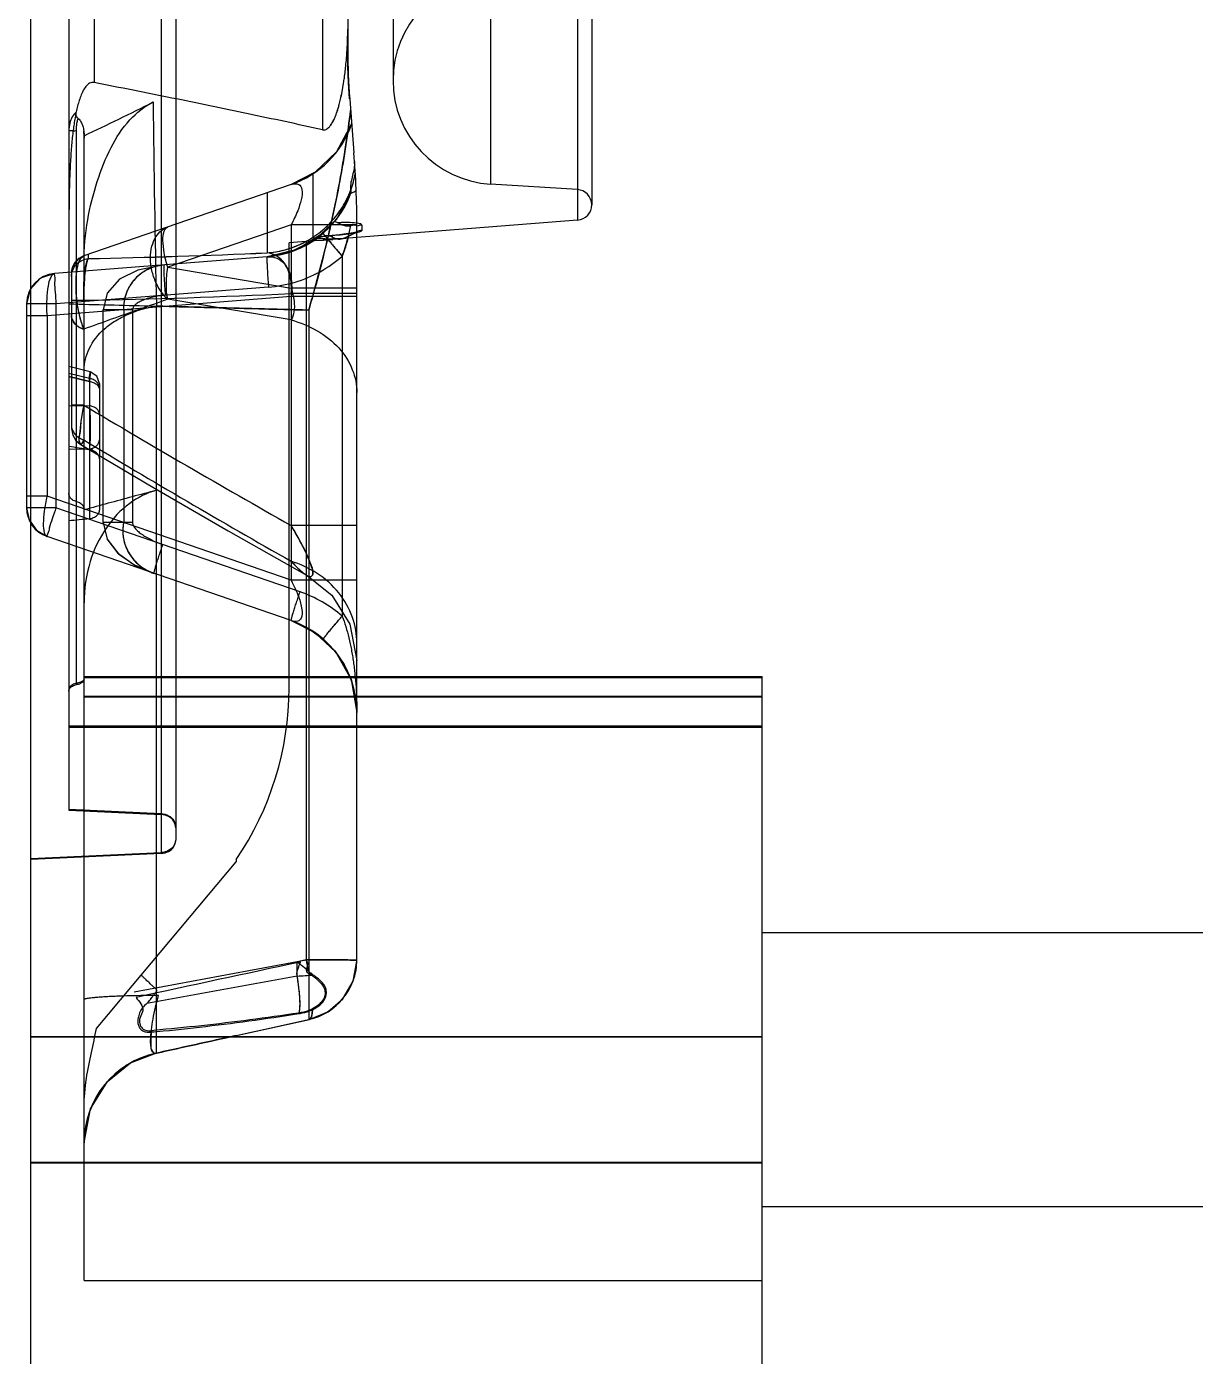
# Model space of a CAD drawing. Header units: millimetres. Extents: x 3054 to 4939, y -1170 to 130.
# Drawn here: x 4723.85 to 4762.26, y -296.26 to -252.55 of the extents above; entities that cross this region are included whole.
import ezdxf

# ---------------------------------------------------------------- set-up
doc = ezdxf.new("R2010")
doc.units = ezdxf.units.MM
doc.header["$LTSCALE"] = 16.335
doc.layers.get('0').update_dxf_attribs({"linetype": 'CONTINUOUS'})

msp = doc.modelspace()

# ---------------------------------------------------------------- linework, layer by layer
at = {"color": 6, "linetype": 'Continuous'}
for p, q in [((4723.981, -365.077), (4723.981, -45.077)), ((4725.236, -99.547), (4725.236, -278.306)), ((4726.066, -114.238), (4726.066, -254.39)), ((4734.401, -116.63), (4734.401, -253.414)), ((4741.957, -141.183), (4741.957, -258.911)), ((4742.421, -141.685), (4742.421, -258.408)), ((4739.093, -142.366), (4739.093, -257.727)), ((4735.889, -145.777), (4735.889, -254.317)), ((4733.571, -204.106), (4733.571, -255.94)), ((4728.274, -225.918), (4728.274, -279.725)), ((4728.748, -226.047), (4728.748, -279.284)), ((4734.408, -253.87), (4734.401, -253.333)), ((4734.465, -254.935), (4734.606, -256.694)), ((4725.486, -274.176), (4725.486, -255.98)), ((4725.736, -284.531), (4725.736, -256.209)), ((4733.265, -259.468), (4733.265, -257.384)), ((4732.543, -257.74), (4725.725, -260.088)), ((4741.949, -257.905), (4739.093, -257.727)), ((4731.752, -258.013), (4731.752, -259.986)), ((4734.495, -257.877), (4734.506, -258.026)), ((4732.543, -259.064), (4728.485, -260.461)), ((4741.957, -258.911), (4732.472, -259.657)), ((4732.543, -259.064), (4732.543, -261.148)), ((4734.701, -259.064), (4732.543, -259.064)), ((4734.701, -283.23), (4734.701, -258.939)), ((4734.864, -259.073), (4734.864, -259.249)), ((4733.315, -259.561), (4732.537, -259.953)), ((4733.265, -259.595), (4732.541, -259.95)), ((4733.04, -259.612), (4733.04, -283.222)), ((4733.893, -259.412), (4733.659, -259.431)), ((4733.894, -259.413), (4733.66, -259.432)), ((4725.873, -260.037), (4725.873, -260.177)), ((4732.472, -274.295), (4732.472, -259.657)), ((4731.752, -260.115), (4724.768, -260.665)), ((4728.325, -260.386), (4727.502, -260.55)), ((4728.485, -260.461), (4732.543, -261.147)), ((4734.219, -260.097), (4734.219, -271.926)), ((4724.768, -260.665), (4724.302, -260.823)), ((4725.32, -260.655), (4725.32, -265.76)), ((4731.796, -261.112), (4724.811, -261.662)), ((4734.701, -261.148), (4732.543, -261.148)), ((4732.543, -261.322), (4732.543, -270.749)), ((4734.701, -261.322), (4732.543, -261.322)), ((4723.846, -261.662), (4723.846, -268.365)), ((4724.811, -261.662), (4723.846, -261.662)), ((4732.543, -261.421), (4724.521, -262.053)), ((4724.811, -261.662), (4724.811, -268.365)), ((4725.725, -261.547), (4725.32, -261.547)), ((4728.112, -286.288), (4728.112, -261.736)), ((4732.543, -262.192), (4728.485, -261.513)), ((4734.701, -261.421), (4732.543, -261.421)), ((4724.521, -262.053), (4723.846, -262.053)), ((4724.521, -262.053), (4724.521, -267.986)), ((4726.363, -268.853), (4726.363, -261.855)), ((4727.328, -261.855), (4726.363, -261.855)), ((4727.037, -261.855), (4727.037, -268.853)), ((4727.328, -261.855), (4727.328, -268.853)), ((4733.117, -261.867), (4733.117, -285.184)), ((4725.941, -263.893), (4725.236, -263.72)), ((4725.91, -264.118), (4725.236, -263.953)), ((4726.157, -264.042), (4725.94, -263.897)), ((4725.236, -264.05), (4725.91, -264.214)), ((4725.91, -264.214), (4725.236, -264.05)), ((4725.91, -264.118), (4725.91, -268.718)), ((4726.241, -264.283), (4726.157, -264.042)), ((4726.241, -264.281), (4726.241, -268.44)), ((4725.91, -265.014), (4725.236, -265.024)), ((4725.725, -264.987), (4725.32, -264.987)), ((4725.91, -266.435), (4725.236, -266.446)), ((4724.521, -267.986), (4723.846, -267.986)), ((4732.543, -270.749), (4724.521, -267.986)), ((4724.811, -268.365), (4723.846, -268.365)), ((4732.834, -271.127), (4724.811, -268.365)), ((4724.169, -269.101), (4724.521, -269.31)), ((4727.328, -268.853), (4726.363, -268.853)), ((4734.701, -268.947), (4732.543, -268.947)), ((4732.543, -272.072), (4724.521, -269.31)), ((4734.701, -270.749), (4732.543, -270.749)), ((4733.063, -270.589), (4733.879, -271.24)), ((4725.736, -273.911), (4748.027, -273.911)), ((4725.736, -273.939), (4748.027, -273.939)), ((4748.027, -311.758), (4748.027, -273.911)), ((4748.027, -274.567), (4725.736, -274.567)), ((4748.027, -274.594), (4725.736, -274.594)), ((4748.027, -275.542), (4725.236, -275.542)), ((4725.236, -275.57), (4748.027, -275.57)), ((4728.274, -278.418), (4725.236, -278.278)), ((4725.236, -278.306), (4728.274, -278.447)), ((4723.981, -279.896), (4728.274, -279.697)), ((4728.274, -279.725), (4723.981, -279.924)), ((4727.325, -284.068), (4730.736, -280.003)), ((4730.736, -279.925), (4730.736, -280.003)), ((4792.876, -282.335), (4748.027, -282.335)), ((4733.04, -283.222), (4732.74, -283.288)), ((4732.74, -283.756), (4732.74, -283.288)), ((4732.74, -283.757), (4727.803, -284.657)), ((4728.133, -286.284), (4733.144, -285.18)), ((4723.981, -285.74), (4748.027, -285.74)), ((4748.027, -285.767), (4723.981, -285.767)), ((4727.738, -286.394), (4728.109, -286.29)), ((4725.736, -293.758), (4725.736, -289.227)), ((4748.027, -289.882), (4723.981, -289.882)), ((4748.027, -289.91), (4723.981, -289.91)), ((4792.876, -291.335), (4748.027, -291.335)), ((4725.736, -293.758), (4748.027, -293.758))]:
    msp.add_line(p, q, dxfattribs=at)
at = {"color": 7, "linetype": 'Continuous'}
for p, q in [((4727.381, -284.27), (4733.04, -283.222)), ((4726.144, -285.476), (4727.325, -284.068)), ((4725.736, -289.227), (4725.736, -284.531))]:
    msp.add_line(p, q, dxfattribs=at)
at = {"color": 6, "linetype": 'Continuous'}
for points in [[(4734.464, -254.924), (4734.429, -254.396), (4734.408, -253.868)], [(4734.53, -255.747), (4734.035, -256.669), (4733.335, -257.337), (4732.543, -257.74)], [(4734.506, -258.026), (4734.019, -258.9), (4733.336, -259.547), (4732.548, -259.949), (4731.752, -260.115)], [(4733.998, -258.926), (4733.805, -259.145), (4733.598, -259.342)], [(4733.598, -259.342), (4732.737, -259.876), (4731.752, -260.115)], [(4733.424, -259.483), (4732.633, -259.917), (4731.752, -260.115)], [(4733.265, -259.595), (4732.511, -259.962), (4731.752, -260.115)], [(4734.651, -259.324), (4734.685, -259.308), (4734.633, -259.321), (4734.515, -259.342), (4734.346, -259.366), (4734.135, -259.39), (4733.893, -259.412)], [(4734.698, -259.292), (4734.7, -259.289), (4734.701, -259.287), (4734.701, -259.285)], [(4725.725, -260.088), (4725.529, -260.2), (4725.378, -260.398), (4725.32, -260.655)], [(4724.302, -260.823), (4723.967, -261.185), (4723.846, -261.662)], [(4727.503, -260.55), (4726.9, -260.852), (4726.498, -261.313), (4726.363, -261.855)], [(4725.32, -265.76), (4725.362, -265.978), (4725.468, -266.152), (4725.612, -266.272)], [(4725.61, -266.277), (4727.991, -267.685), (4730.475, -269.123), (4733.063, -270.589)], [(4723.846, -268.365), (4723.93, -268.766), (4724.17, -269.101)], [(4726.363, -268.853), (4726.491, -269.392), (4726.867, -269.875), (4727.407, -270.248), (4728.023, -270.516)], [(4726.488, -269.385), (4726.836, -269.847), (4727.371, -270.227), (4728.011, -270.512)], [(4733.879, -271.24), (4734.471, -272.191), (4734.701, -273.382)], [(4732.543, -272.072), (4733.1, -272.326), (4733.598, -272.681)], [(4732.543, -272.072), (4733.319, -272.465), (4734.012, -273.114), (4734.51, -274.01), (4734.701, -275.098)], [(4733.598, -272.681), (4733.975, -273.067), (4734.285, -273.519)], [(4734.285, -273.519), (4734.512, -274.013), (4734.65, -274.526), (4734.701, -275.067)], [(4733.134, -285.182), (4733.742, -284.936), (4734.245, -284.501), (4734.577, -283.922), (4734.701, -283.27)], [(4725.736, -289.223), (4725.948, -288.115), (4726.501, -287.222), (4727.259, -286.612), (4728.094, -286.293)]]:
    msp.add_lwpolyline(points, dxfattribs=at)
for centre, radius, start, end in [((4739.306, -254.317), 3.417, 93.5697, 266.4303), ((4754.401, -253.34), 20, 180, 184.5739), ((4695.862, -192.213), 70.559, 295.04951, 297.1052), ((5354.1, -248.527), 626.127, 180.594708, 181.208811), ((4731.501, -254.715), 3.2, 289, 341.1698), ((4704.701, -259.086), 30, 0.0214, 4.5739), ((4731.501, -256.925), 3.2, 274.5, 339.8752), ((4799.452, -250.75), 65.347, 186.26162, 186.38253), ((4741.917, -258.408), 0.504, 274.5, 86.4303), ((4734.903, -259.577), 0.505, 94.4404, 113.5799), ((4731.502, -256.784), 3.212, 274.4683, 303.2959), ((4734.904, -259.752), 0.504, 94.473, 114.0081), ((4721.148, -24.638), 235.586, 271.14917, 272.57978), ((4721.167, -25.22), 235.004, 271.1474, 272.58156), ((4725.92, -260.655), 0.6, 109, 180), ((4724.846, -261.662), 1, 94.5, 180), ((4721.789, -38.456), 223.125, 271.01067, 272.76248), ((4721.818, -39.339), 222.242, 271.00719, 272.76596), ((4883.135, -1.773), 306.691, 239.1192, 240.59212), ((4881.121, -8.565), 300.813, 238.89647, 240.4014), ((4724.846, -268.365), 1, 180, 251), ((4731.462, -275.105), 4.208, 49.0765, 70.9794), ((4731.501, -275.098), 3.2, 0, 71), ((4722.472, -274.295), 10, 325.7307, 0), ((4714.651, -305.407), 28.574, 49.7402, 50.7224), ((4721.814, -285.681), 11.493, 10.4278, 12.3577), ((4732.701, -283.227), 2, 282.0065, 359.924), ((4725.188, -166.9), 117.1, 273.69802, 273.95734), ((4446.394, 1000.324), 1317.093, 282.350646, 282.467514)]:
    msp.add_arc(centre, radius, start, end, dxfattribs=at)
at = {"color": 7, "linetype": 'Continuous'}
for centre, radius, start, end in [((4727.608, -256.209), 1.873, 177.7338, 179.9915), ((5035.232, -1697.594), 1446.265, 102.068461, 102.287269), ((4728.734, -289.22), 2.998, 101.9301, 179.9805), ((4728.76, -289.243), 3.025, 102.379, 179.9263)]:
    msp.add_arc(centre, radius, start, end, dxfattribs=at)
at = {"color": 6, "linetype": 'Continuous'}
for centre, major_axis, start_param, end_param in [((4897.205, -224.981), (621.011, -84.858), -1.836833, -1.835703), ((4945.429, -174.537), (635.343, 86.817), -1.939192, -1.938061)]:
    msp.add_ellipse(centre, major_axis=major_axis, ratio=0.106258, start_param=start_param, end_param=end_param, dxfattribs=at)
for points, knots in [([(4733.571, -255.94), (4733.609, -255.949), (4733.701, -255.937), (4733.798, -255.85), (4733.878, -255.74), (4733.952, -255.604), (4734.024, -255.431), (4734.079, -255.261), (4734.126, -255.092), (4734.171, -254.912), (4734.22, -254.678), (4734.26, -254.446), (4734.293, -254.221), (4734.319, -254.015), (4734.345, -253.767), (4734.37, -253.474), (4734.392, -253.092), (4734.401, -252.806), (4734.401, -252.64)], [0, 0, 0, 0, 0.033143, 0.072388, 0.106254, 0.148147, 0.202407, 0.263909, 0.29949, 0.350369, 0.420238, 0.501178, 0.548482, 0.612128, 0.676863, 0.758382, 0.860203, 1, 1, 1, 1]), ([(4733.571, -255.94), (4733.609, -255.949), (4733.7, -255.937), (4733.797, -255.851), (4733.877, -255.743), (4733.951, -255.608), (4734.022, -255.436), (4734.078, -255.266), (4734.125, -255.097), (4734.17, -254.917), (4734.219, -254.682), (4734.259, -254.449), (4734.293, -254.222), (4734.319, -254.015), (4734.345, -253.768), (4734.37, -253.474), (4734.392, -253.106), (4734.399, -252.834), (4734.401, -252.683)], [0, 0, 0, 0, 0.033395, 0.07285, 0.106702, 0.148858, 0.203507, 0.265744, 0.301533, 0.353385, 0.423959, 0.506645, 0.555193, 0.619447, 0.685025, 0.767754, 0.870912, 1, 1, 1, 1]), ([(4734.46, -254.868), (4734.445, -254.69), (4734.423, -254.33), (4734.404, -253.787), (4734.397, -253.223), (4734.399, -252.839), (4734.402, -252.639)], [0, 0, 0, 0, 0.240472, 0.484299, 0.730598, 1, 1, 1, 1]), ([(4734.402, -252.639), (4734.398, -252.909), (4734.397, -253.422), (4734.414, -254.166), (4734.441, -254.638), (4734.46, -254.868)], [0, 0, 0, 0, 0.363825, 0.689517, 1, 1, 1, 1]), ([(4734.401, -253.414), (4734.401, -253.488), (4734.402, -253.635), (4734.406, -253.857), (4734.413, -254.067), (4734.421, -254.268), (4734.431, -254.455), (4734.442, -254.626), (4734.453, -254.781), (4734.46, -254.875), (4734.464, -254.924)], [0, 0, 0, 0, 0.146408, 0.292828, 0.441227, 0.562124, 0.691805, 0.81263, 0.903656, 1, 1, 1, 1]), ([(4726.066, -254.39), (4726.017, -254.38), (4725.905, -254.402), (4725.787, -254.52), (4725.694, -254.669), (4725.621, -254.839), (4725.559, -255.02), (4725.509, -255.209), (4725.466, -255.401), (4725.429, -255.6), (4725.397, -255.806), (4725.368, -256.025), (4725.342, -256.258), (4725.319, -256.508), (4725.299, -256.779), (4725.281, -257.073), (4725.266, -257.392), (4725.254, -257.739), (4725.246, -258.115), (4725.24, -258.523), (4725.236, -258.966), (4725.236, -259.273), (4725.236, -259.434)], [0, 0, 0, 0, 0.028353, 0.058996, 0.091924, 0.127084, 0.16353, 0.200345, 0.237315, 0.275105, 0.314355, 0.355688, 0.399695, 0.446939, 0.497959, 0.553266, 0.613334, 0.678607, 0.749491, 0.82633, 0.909208, 1, 1, 1, 1]), ([(4733.571, -255.94), (4732.756, -255.76), (4731.107, -255.408), (4728.606, -254.889), (4726.918, -254.556), (4726.066, -254.389)], [0, 0, 0, 0, 0.326705, 0.660049, 1, 1, 1, 1]), ([(4725.736, -260.306), (4725.736, -259.837), (4725.812, -258.932), (4726.134, -257.662), (4726.571, -256.54), (4727.168, -255.609), (4727.721, -255.171), (4728.011, -255.022)], [0, 0, 0, 0, 0.23513, 0.452268, 0.65482, 0.836994, 1, 1, 1, 1]), ([(4725.476, -255.36), (4725.424, -255.403), (4725.332, -255.518), (4725.253, -255.734), (4725.236, -255.895), (4725.236, -255.979)], [0, 0, 0, 0, 0.295831, 0.62899, 1, 1, 1, 1]), ([(4725.544, -255.572), (4725.524, -255.555), (4725.49, -255.514), (4725.467, -255.438), (4725.47, -255.386), (4725.476, -255.36)], [0, 0, 0, 0, 0.334073, 0.663173, 1, 1, 1, 1]), ([(4725.486, -255.98), (4725.485, -255.927), (4725.489, -255.83), (4725.502, -255.691), (4725.528, -255.609), (4725.544, -255.571)], [0, 0, 0, 0, 0.381049, 0.704467, 1, 1, 1, 1]), ([(4725.544, -255.571), (4725.58, -255.602), (4725.641, -255.682), (4725.697, -255.82), (4725.718, -255.92), (4725.725, -255.97)], [0, 0, 0, 0, 0.320329, 0.655081, 1, 1, 1, 1]), ([(4733.117, -261.867), (4733.183, -261.644), (4733.372, -260.979), (4733.635, -259.977), (4733.911, -258.791), (4734.142, -257.649), (4734.343, -256.463), (4734.449, -255.682), (4734.494, -255.302)], [0, 0, 0, 0, 0.103955, 0.308681, 0.462886, 0.647707, 0.829252, 1, 1, 1, 1]), ([(4734.494, -255.302), (4734.45, -255.678), (4734.344, -256.453), (4734.145, -257.634), (4733.915, -258.774), (4733.639, -259.96), (4733.376, -260.968), (4733.185, -261.638), (4733.117, -261.867)], [0, 0, 0, 0, 0.169017, 0.349348, 0.534949, 0.688405, 0.893632, 1, 1, 1, 1]), ([(4725.486, -255.98), (4725.441, -255.98), (4725.36, -255.988), (4725.299, -255.966), (4725.236, -255.989), (4725.236, -255.979)], [0, 0, 0, 0, 0.531387, 0.87933, 1, 1, 1, 1]), ([(4734.627, -256.982), (4734.629, -257.059), (4734.615, -257.215), (4734.561, -257.44), (4734.504, -257.657), (4734.487, -257.806), (4734.495, -257.877)], [0, 0, 0, 0, 0.255417, 0.512693, 0.764428, 1, 1, 1, 1]), ([(4731.752, -259.986), (4731.937, -259.971), (4732.317, -259.908), (4732.871, -259.71), (4733.399, -259.4), (4733.865, -258.988), (4734.242, -258.494), (4734.511, -257.947), (4734.618, -257.561), (4734.652, -257.369)], [0, 0, 0, 0, 0.132707, 0.273247, 0.418922, 0.567223, 0.715372, 0.860627, 1, 1, 1, 1]), ([(4732.543, -257.74), (4732.621, -257.714), (4732.802, -257.68), (4732.936, -257.951), (4732.873, -258.256), (4732.751, -258.645), (4732.621, -258.914), (4732.543, -259.064)], [0, 0, 0, 0, 0.14723, 0.26596, 0.467467, 0.696275, 1, 1, 1, 1]), ([(4734.506, -258.026), (4734.502, -258.037), (4734.571, -257.992), (4734.607, -257.985), (4734.659, -257.947), (4734.679, -257.928)], [0, 0, 0, 0, 0.174689, 0.590053, 1, 1, 1, 1]), ([(4728.485, -261.513), (4728.321, -261.358), (4728.11, -261.048), (4727.953, -260.57), (4727.9, -260.165), (4727.947, -259.783), (4728.071, -259.467), (4728.259, -259.247), (4728.412, -259.163), (4728.485, -259.137)], [0, 0, 0, 0, 0.246853, 0.39668, 0.548642, 0.689945, 0.813185, 0.914529, 1, 1, 1, 1]), ([(4728.485, -260.461), (4728.437, -260.305), (4728.362, -260.012), (4728.321, -259.61), (4728.333, -259.314), (4728.429, -259.157), (4728.485, -259.137)], [0, 0, 0, 0, 0.353865, 0.654188, 0.869672, 1, 1, 1, 1]), ([(4734.08, -258.995), (4734.06, -258.991), (4734.03, -258.981), (4733.987, -258.959), (4733.992, -258.934), (4733.997, -258.927)], [0, 0, 0, 0, 0.498053, 0.793344, 1, 1, 1, 1]), ([(4734.864, -259.073), (4734.857, -259.036), (4734.687, -259.008), (4734.456, -258.985), (4734.215, -258.99), (4734.08, -258.995)], [0, 0, 0, 0, 0.142059, 0.491357, 1, 1, 1, 1]), ([(4734.08, -258.996), (4734.119, -259.005), (4734.196, -259.055), (4734.334, -259.113), (4734.445, -259.101), (4734.501, -259.091)], [0, 0, 0, 0, 0.272108, 0.61344, 1, 1, 1, 1]), ([(4734.219, -260.098), (4734.248, -260.021), (4734.364, -259.692), (4734.448, -259.353), (4734.501, -259.092)], [0, 0, 0, 0, 0.235727, 1, 1, 1, 1]), ([(4734.701, -259.106), (4734.701, -259.096), (4734.661, -259.078), (4734.598, -259.08), (4734.536, -259.085), (4734.501, -259.091)], [0, 0, 0, 0, 0.144833, 0.478059, 1, 1, 1, 1]), ([(4734.341, -259.51), (4734.225, -259.519), (4733.998, -259.527), (4733.654, -259.536), (4733.461, -259.51), (4733.265, -259.508), (4733.265, -259.468)], [0, 0, 0, 0, 0.320261, 0.643504, 0.891617, 1, 1, 1, 1]), ([(4733.315, -259.561), (4733.296, -259.574), (4733.501, -259.569), (4733.599, -259.566), (4733.812, -259.552), (4733.913, -259.544)], [0, 0, 0, 0, 0.115052, 0.49183, 1, 1, 1, 1]), ([(4733.424, -259.483), (4733.435, -259.475), (4733.476, -259.467), (4733.549, -259.449), (4733.613, -259.439), (4733.649, -259.433)], [0, 0, 0, 0, 0.173256, 0.518074, 1, 1, 1, 1]), ([(4733.598, -259.342), (4733.597, -259.343), (4733.602, -259.351), (4733.607, -259.361), (4733.622, -259.381), (4733.64, -259.406), (4733.665, -259.438), (4733.709, -259.493), (4733.777, -259.577), (4733.874, -259.693), (4733.984, -259.824), (4734.1, -259.96), (4734.179, -260.052), (4734.219, -260.097)], [0, 0, 0, 0, 0.005288, 0.019543, 0.042907, 0.075285, 0.116553, 0.166579, 0.292365, 0.449705, 0.628238, 0.815743, 1, 1, 1, 1]), ([(4733.89, -259.468), (4733.866, -259.457), (4733.816, -259.438), (4733.738, -259.425), (4733.686, -259.428), (4733.66, -259.432)], [0, 0, 0, 0, 0.337846, 0.666042, 1, 1, 1, 1]), ([(4733.66, -259.431), (4733.737, -259.53), (4733.923, -259.752), (4734.111, -259.973), (4734.219, -260.097)], [0, 0, 0, 0, 0.430616, 1, 1, 1, 1]), ([(4733.894, -259.413), (4733.893, -259.41), (4733.888, -259.43), (4733.89, -259.442), (4733.889, -259.459), (4733.89, -259.468)], [0, 0, 0, 0, 0.188855, 0.525845, 1, 1, 1, 1]), ([(4734.424, -259.434), (4734.364, -259.467), (4734.252, -259.538), (4734.048, -259.561), (4733.942, -259.493), (4733.89, -259.468)], [0, 0, 0, 0, 0.357573, 0.696385, 1, 1, 1, 1]), ([(4733.894, -259.413), (4734.011, -259.404), (4734.233, -259.382), (4734.553, -259.345), (4734.722, -259.305), (4734.866, -259.277), (4734.864, -259.249)], [0, 0, 0, 0, 0.355532, 0.690373, 0.916486, 1, 1, 1, 1]), ([(4734.424, -259.434), (4734.409, -259.493), (4734.351, -259.717), (4734.28, -259.938), (4734.219, -260.097)], [0, 0, 0, 0, 0.260999, 1, 1, 1, 1]), ([(4734.219, -260.097), (4734.237, -260.051), (4734.308, -259.856), (4734.366, -259.657), (4734.406, -259.505)], [0, 0, 0, 0, 0.239483, 1, 1, 1, 1]), ([(4734.424, -259.434), (4734.468, -259.411), (4734.546, -259.374), (4734.637, -259.33), (4734.688, -259.306), (4734.698, -259.292)], [0, 0, 0, 0, 0.484098, 0.825865, 1, 1, 1, 1]), ([(4732.543, -261.322), (4732.556, -261.19), (4732.553, -260.93), (4732.467, -260.567), (4732.296, -260.268), (4732.052, -260.06), (4731.853, -259.996), (4731.752, -259.986)], [0, 0, 0, 0, 0.231611, 0.451189, 0.646324, 0.823098, 1, 1, 1, 1]), ([(4732.543, -261.322), (4732.554, -261.189), (4732.55, -260.929), (4732.47, -260.559), (4732.29, -260.261), (4732.045, -260.056), (4731.849, -259.996), (4731.752, -259.986)], [0, 0, 0, 0, 0.23251, 0.453024, 0.652884, 0.830495, 1, 1, 1, 1]), ([(4725.32, -260.766), (4725.32, -260.622), (4725.412, -260.392), (4725.656, -260.224), (4725.802, -260.183), (4725.873, -260.177)], [0, 0, 0, 0, 0.493243, 0.753118, 1, 1, 1, 1]), ([(4725.725, -262.493), (4725.679, -262.36), (4725.582, -262.06), (4725.496, -261.579), (4725.462, -261.078), (4725.481, -260.623), (4725.548, -260.291), (4725.661, -260.11), (4725.725, -260.088)], [0, 0, 0, 0, 0.169306, 0.37761, 0.584935, 0.77232, 0.91871, 1, 1, 1, 1]), ([(4725.725, -262.493), (4725.669, -262.354), (4725.592, -262.092), (4725.513, -261.667), (4725.47, -261.242), (4725.468, -260.814), (4725.51, -260.476), (4725.577, -260.233), (4725.664, -260.109), (4725.725, -260.088)], [0, 0, 0, 0, 0.179975, 0.325499, 0.518551, 0.691616, 0.839175, 0.922795, 1, 1, 1, 1]), ([(4725.725, -261.547), (4725.721, -261.39), (4725.724, -261.103), (4725.743, -260.706), (4725.791, -260.406), (4725.835, -260.231), (4725.873, -260.177)], [0, 0, 0, 0, 0.338175, 0.621716, 0.857142, 1, 1, 1, 1]), ([(4725.873, -260.177), (4725.859, -260.197), (4725.836, -260.254), (4725.809, -260.357), (4725.784, -260.494), (4725.754, -260.732), (4725.729, -261.086), (4725.724, -261.385), (4725.725, -261.547)], [0, 0, 0, 0, 0.052687, 0.130285, 0.231197, 0.353129, 0.649919, 1, 1, 1, 1]), ([(4728.371, -260.381), (4728.197, -260.395), (4727.841, -260.488), (4727.38, -260.817), (4727.086, -261.303), (4727.027, -261.679), (4727.037, -261.855)], [0, 0, 0, 0, 0.240518, 0.493387, 0.758396, 1, 1, 1, 1]), ([(4728.371, -260.381), (4728.279, -260.388), (4728.095, -260.421), (4727.834, -260.52), (4727.636, -260.641), (4727.493, -260.758), (4727.396, -260.855), (4727.309, -260.961), (4727.232, -261.075), (4727.168, -261.195), (4727.115, -261.321), (4727.075, -261.451), (4727.052, -261.565), (4727.041, -261.662), (4727.035, -261.752), (4727.035, -261.816), (4727.037, -261.855)], [0, 0, 0, 0, 0.126797, 0.253206, 0.379083, 0.441846, 0.504468, 0.566948, 0.629246, 0.691367, 0.753324, 0.815137, 0.876829, 0.91219, 0.947527, 1, 1, 1, 1]), ([(4728.415, -261.378), (4728.413, -261.348), (4728.408, -261.288), (4728.401, -261.196), (4728.395, -261.104), (4728.389, -261.012), (4728.383, -260.922), (4728.378, -260.835), (4728.373, -260.752), (4728.37, -260.676), (4728.367, -260.608), (4728.365, -260.547), (4728.364, -260.496), (4728.364, -260.46), (4728.364, -260.436), (4728.365, -260.414), (4728.367, -260.4), (4728.368, -260.381), (4728.371, -260.381)], [0, 0, 0, 0, 0.089833, 0.18189, 0.275005, 0.367835, 0.458907, 0.546679, 0.629617, 0.706277, 0.775385, 0.835911, 0.887113, 0.928575, 0.945611, 0.960204, 0.989694, 1, 1, 1, 1]), ([(4728.485, -261.513), (4728.449, -261.358), (4728.428, -261.003), (4728.456, -260.652), (4728.485, -260.461)], [0, 0, 0, 0, 0.450545, 1, 1, 1, 1]), ([(4731.752, -260.115), (4731.75, -260.115), (4731.749, -260.124), (4731.747, -260.137), (4731.746, -260.161), (4731.745, -260.193), (4731.745, -260.235), (4731.747, -260.307), (4731.751, -260.419), (4731.759, -260.572), (4731.769, -260.746), (4731.782, -260.928), (4731.791, -261.051), (4731.796, -261.112)], [0, 0, 0, 0, 0.005679, 0.020149, 0.043707, 0.07628, 0.117745, 0.16797, 0.294135, 0.451755, 0.630256, 0.817164, 1, 1, 1, 1]), ([(4731.752, -260.115), (4731.859, -260.107), (4732.072, -260.135), (4732.336, -260.333), (4732.51, -260.638), (4732.57, -261.018), (4732.563, -261.286), (4732.543, -261.421)], [0, 0, 0, 0, 0.182636, 0.350367, 0.545245, 0.766724, 1, 1, 1, 1]), ([(4731.796, -261.112), (4732.091, -261.088), (4732.679, -260.979), (4733.505, -260.634), (4733.994, -260.291), (4734.219, -260.097)], [0, 0, 0, 0, 0.333365, 0.666702, 1, 1, 1, 1]), ([(4724.521, -262.053), (4724.511, -261.873), (4724.506, -261.547), (4724.55, -261.111), (4724.609, -260.828), (4724.714, -260.669), (4724.768, -260.665)], [0, 0, 0, 0, 0.371732, 0.675196, 0.888223, 1, 1, 1, 1]), ([(4724.768, -260.665), (4724.742, -260.667), (4724.785, -260.819), (4724.753, -260.976), (4724.79, -261.307), (4724.801, -261.535), (4724.811, -261.662)], [0, 0, 0, 0, 0.0771, 0.293723, 0.617705, 1, 1, 1, 1]), ([(4732.543, -261.148), (4732.587, -261.284), (4732.647, -261.542), (4732.654, -261.901), (4732.592, -262.111), (4732.543, -262.192)], [0, 0, 0, 0, 0.403328, 0.736469, 1, 1, 1, 1]), ([(4725.236, -261.661), (4726.116, -261.684), (4727.872, -261.729), (4730.499, -261.798), (4732.246, -261.844), (4733.117, -261.867)], [0, 0, 0, 0, 0.335098, 0.668434, 1, 1, 1, 1]), ([(4728.485, -261.513), (4728.174, -261.623), (4727.556, -261.842), (4726.636, -262.169), (4726.027, -262.386), (4725.725, -262.493)], [0, 0, 0, 0, 0.33835, 0.671706, 1, 1, 1, 1]), ([(4725.736, -263.833), (4725.736, -263.594), (4725.873, -263.079), (4726.294, -262.544), (4726.77, -262.202), (4727.332, -261.917), (4727.797, -261.784), (4728.112, -261.736)], [0, 0, 0, 0, 0.209709, 0.449531, 0.58196, 0.720591, 1, 1, 1, 1]), ([(4728.415, -261.378), (4728.344, -261.384), (4728.203, -261.4), (4728.001, -261.437), (4727.842, -261.48), (4727.725, -261.519), (4727.646, -261.551), (4727.575, -261.585), (4727.512, -261.62), (4727.457, -261.657), (4727.411, -261.695), (4727.375, -261.734), (4727.341, -261.785), (4727.328, -261.828), (4727.328, -261.855)], [0, 0, 0, 0, 0.171871, 0.338006, 0.493535, 0.565869, 0.633837, 0.697001, 0.755069, 0.807832, 0.855262, 0.897535, 0.935151, 1, 1, 1, 1]), ([(4733.117, -261.867), (4732.563, -261.852), (4731.452, -261.823), (4729.784, -261.779), (4728.67, -261.75), (4728.112, -261.736)], [0, 0, 0, 0, 0.332196, 0.66553, 1, 1, 1, 1]), ([(4725.725, -262.493), (4725.669, -262.477), (4725.561, -262.432), (4725.427, -262.324), (4725.34, -262.184), (4725.32, -262.079), (4725.32, -262.03)], [0, 0, 0, 0, 0.263289, 0.52708, 0.77478, 1, 1, 1, 1]), ([(4725.32, -262.03), (4725.32, -262.079), (4725.34, -262.183), (4725.427, -262.323), (4725.561, -262.432), (4725.669, -262.477), (4725.725, -262.493)], [0, 0, 0, 0, 0.225268, 0.472368, 0.735508, 1, 1, 1, 1]), ([(4732.543, -262.192), (4732.841, -262.273), (4733.41, -262.511), (4734.13, -263.06), (4734.587, -263.784), (4734.701, -264.322), (4734.701, -264.578)], [0, 0, 0, 0, 0.269069, 0.532523, 0.776765, 1, 1, 1, 1]), ([(4725.91, -264.214), (4725.917, -264.14), (4725.921, -264.084), (4725.948, -263.857), (4725.92, -264.002), (4725.917, -264.058), (4725.91, -264.118)], [0, 0, 0, 0, 0.408125, 0.587422, 0.666635, 1, 1, 1, 1]), ([(4725.91, -264.118), (4725.917, -264.059), (4725.92, -264.004), (4725.948, -263.856), (4725.922, -264.082), (4725.917, -264.139), (4725.91, -264.214)], [0, 0, 0, 0, 0.327181, 0.412829, 0.585754, 1, 1, 1, 1]), ([(4726.241, -264.42), (4726.241, -264.347), (4726.178, -264.229), (4726.039, -264.148), (4725.954, -264.124), (4725.91, -264.118)], [0, 0, 0, 0, 0.454408, 0.725036, 1, 1, 1, 1]), ([(4725.91, -264.214), (4725.953, -264.219), (4726.037, -264.24), (4726.172, -264.307), (4726.241, -264.412), (4726.241, -264.477)], [0, 0, 0, 0, 0.289407, 0.566878, 1, 1, 1, 1]), ([(4725.725, -264.987), (4725.689, -265.168), (4725.617, -265.498), (4725.617, -265.903), (4725.526, -266.172), (4725.672, -266.312), (4725.703, -266.181), (4725.725, -266.132)], [0, 0, 0, 0, 0.374582, 0.674739, 0.84551, 0.891467, 1, 1, 1, 1]), ([(4725.725, -264.987), (4725.692, -265.165), (4725.621, -265.481), (4725.606, -265.9), (4725.541, -266.138), (4725.65, -266.338), (4725.703, -266.185), (4725.725, -266.132)], [0, 0, 0, 0, 0.365876, 0.654225, 0.827993, 0.883852, 1, 1, 1, 1]), ([(4725.91, -265.014), (4725.921, -265.126), (4725.934, -265.371), (4725.94, -265.744), (4725.934, -266.106), (4725.921, -266.335), (4725.91, -266.435)], [0, 0, 0, 0, 0.23782, 0.517187, 0.787023, 1, 1, 1, 1]), ([(4726.241, -265.281), (4726.241, -265.215), (4726.173, -265.108), (4726.037, -265.04), (4725.953, -265.019), (4725.91, -265.014)], [0, 0, 0, 0, 0.435039, 0.711881, 1, 1, 1, 1]), ([(4725.32, -265.641), (4725.32, -265.694), (4725.34, -265.803), (4725.426, -265.951), (4725.56, -266.066), (4725.669, -266.115), (4725.725, -266.132)], [0, 0, 0, 0, 0.230916, 0.480392, 0.741265, 1, 1, 1, 1]), ([(4725.91, -266.435), (4725.954, -266.429), (4726.039, -266.405), (4726.178, -266.323), (4726.241, -266.206), (4726.241, -266.133)], [0, 0, 0, 0, 0.274964, 0.545592, 1, 1, 1, 1]), ([(4726.241, -266.755), (4726.241, -266.708), (4726.206, -266.605), (4726.08, -266.497), (4725.969, -266.459), (4725.91, -266.449)], [0, 0, 0, 0, 0.294387, 0.627943, 1, 1, 1, 1]), ([(4725.486, -268.159), (4725.438, -268.15), (4725.349, -268.118), (4725.254, -268.014), (4725.236, -267.925), (4725.236, -267.882)], [0, 0, 0, 0, 0.356914, 0.67735, 1, 1, 1, 1]), ([(4728.112, -267.789), (4727.797, -267.875), (4727.159, -268.198), (4726.395, -269.025), (4725.856, -270.159), (4725.736, -271.034), (4725.736, -271.49)], [0, 0, 0, 0, 0.208477, 0.44519, 0.708031, 1, 1, 1, 1]), ([(4728.112, -267.789), (4727.848, -267.861), (4727.32, -268.004), (4726.528, -268.218), (4726, -268.36), (4725.736, -268.432)], [0, 0, 0, 0, 0.333399, 0.666732, 1, 1, 1, 1]), ([(4724.521, -269.31), (4724.473, -269.294), (4724.41, -269.129), (4724.401, -268.854), (4724.432, -268.445), (4724.487, -268.147), (4724.521, -267.986)], [0, 0, 0, 0, 0.110221, 0.327314, 0.638663, 1, 1, 1, 1]), ([(4725.486, -268.159), (4725.532, -268.167), (4725.62, -268.199), (4725.716, -268.3), (4725.736, -268.388), (4725.736, -268.432)], [0, 0, 0, 0, 0.353542, 0.67517, 1, 1, 1, 1]), ([(4724.811, -268.365), (4724.77, -268.484), (4724.703, -268.7), (4724.584, -269.009), (4724.576, -269.167), (4724.497, -269.302), (4724.521, -269.31)], [0, 0, 0, 0, 0.382915, 0.706925, 0.923232, 1, 1, 1, 1]), ([(4725.91, -268.718), (4725.969, -268.712), (4726.078, -268.684), (4726.206, -268.585), (4726.241, -268.486), (4726.241, -268.44)], [0, 0, 0, 0, 0.376592, 0.70707, 1, 1, 1, 1]), ([(4727.037, -268.853), (4727.002, -269.021), (4726.997, -269.386), (4727.194, -269.893), (4727.558, -270.294), (4727.871, -270.464), (4728.035, -270.52)], [0, 0, 0, 0, 0.244621, 0.504127, 0.754402, 1, 1, 1, 1]), ([(4727.037, -268.853), (4727.028, -268.895), (4727.015, -268.98), (4727.006, -269.108), (4727.01, -269.238), (4727.032, -269.41), (4727.089, -269.623), (4727.204, -269.862), (4727.363, -270.078), (4727.623, -270.327), (4727.864, -270.462), (4728.035, -270.52)], [0, 0, 0, 0, 0.060669, 0.121515, 0.182589, 0.243929, 0.367394, 0.492167, 0.618109, 0.745093, 1, 1, 1, 1]), ([(4727.328, -268.853), (4727.328, -268.866), (4727.332, -268.895), (4727.346, -268.937), (4727.37, -268.982), (4727.416, -269.047), (4727.496, -269.13), (4727.618, -269.228), (4727.768, -269.324), (4728.001, -269.45), (4728.192, -269.529), (4728.325, -269.575)], [0, 0, 0, 0, 0.031447, 0.0664, 0.105717, 0.149874, 0.253262, 0.376115, 0.516173, 0.669746, 1, 1, 1, 1]), ([(4732.543, -270.124), (4732.628, -270.214), (4732.774, -270.372), (4732.976, -270.527), (4733.136, -270.661), (4733.299, -270.561), (4733.22, -270.334), (4733.141, -270.072), (4732.979, -269.732), (4732.779, -269.352), (4732.628, -269.087), (4732.543, -268.946)], [0, 0, 0, 0, 0.137336, 0.232598, 0.298526, 0.336741, 0.407903, 0.520399, 0.662095, 0.816724, 1, 1, 1, 1]), ([(4732.543, -270.124), (4732.637, -270.226), (4732.8, -270.391), (4732.994, -270.551), (4733.208, -270.68), (4733.293, -270.426), (4733.161, -270.175), (4733.022, -269.8), (4732.797, -269.386), (4732.632, -269.096), (4732.543, -268.947)], [0, 0, 0, 0, 0.154566, 0.24592, 0.310655, 0.363709, 0.475623, 0.628755, 0.806265, 1, 1, 1, 1]), ([(4728.035, -270.52), (4728.033, -270.52), (4728.033, -270.512), (4728.034, -270.5), (4728.039, -270.478), (4728.045, -270.455), (4728.051, -270.431), (4728.059, -270.402), (4728.071, -270.359), (4728.088, -270.302), (4728.107, -270.237), (4728.13, -270.165), (4728.154, -270.087), (4728.181, -270.005), (4728.209, -269.92), (4728.238, -269.833), (4728.267, -269.746), (4728.296, -269.66), (4728.316, -269.603), (4728.325, -269.575)], [0, 0, 0, 0, 0.005002, 0.017941, 0.039924, 0.071467, 0.090939, 0.112863, 0.163971, 0.224378, 0.293354, 0.369882, 0.452706, 0.540401, 0.631452, 0.72433, 0.817577, 0.909855, 1, 1, 1, 1]), ([(4734.701, -272.815), (4734.701, -272.529), (4734.598, -271.929), (4734.139, -271.119), (4733.425, -270.484), (4732.842, -270.216), (4732.543, -270.124)], [0, 0, 0, 0, 0.233726, 0.484718, 0.744824, 1, 1, 1, 1]), ([(4732.543, -270.749), (4732.635, -270.927), (4732.783, -271.239), (4732.897, -271.651), (4732.923, -271.961), (4732.746, -272.13), (4732.61, -272.096), (4732.543, -272.072)], [0, 0, 0, 0, 0.359391, 0.610468, 0.780021, 0.872491, 1, 1, 1, 1]), ([(4732.543, -272.072), (4732.541, -272.072), (4732.542, -272.063), (4732.543, -272.051), (4732.549, -272.027), (4732.556, -271.996), (4732.567, -271.956), (4732.586, -271.887), (4732.618, -271.782), (4732.664, -271.636), (4732.717, -271.472), (4732.775, -271.3), (4732.814, -271.184), (4732.834, -271.127)], [0, 0, 0, 0, 0.005589, 0.019995, 0.043484, 0.075981, 0.117365, 0.167503, 0.293492, 0.450969, 0.629455, 0.816587, 1, 1, 1, 1]), ([(4733.598, -272.681), (4733.597, -272.68), (4733.602, -272.672), (4733.607, -272.662), (4733.622, -272.643), (4733.64, -272.618), (4733.665, -272.585), (4733.709, -272.53), (4733.777, -272.446), (4733.874, -272.33), (4733.984, -272.199), (4734.1, -272.063), (4734.179, -271.971), (4734.219, -271.926)], [0, 0, 0, 0, 0.005288, 0.019543, 0.042907, 0.075285, 0.116553, 0.166579, 0.292366, 0.449706, 0.628238, 0.815744, 1, 1, 1, 1]), ([(4733.598, -272.681), (4733.597, -272.68), (4733.602, -272.672), (4733.607, -272.662), (4733.622, -272.643), (4733.64, -272.618), (4733.665, -272.585), (4733.709, -272.53), (4733.777, -272.446), (4733.874, -272.33), (4733.984, -272.199), (4734.1, -272.063), (4734.179, -271.971), (4734.219, -271.926)], [0, 0, 0, 0, 0.005288, 0.019543, 0.042907, 0.075285, 0.116552, 0.166579, 0.292365, 0.449705, 0.628237, 0.815743, 1, 1, 1, 1]), ([(4733.598, -272.681), (4733.597, -272.68), (4733.601, -272.673), (4733.606, -272.664), (4733.62, -272.645), (4733.638, -272.621), (4733.662, -272.588), (4733.693, -272.549), (4733.73, -272.504), (4733.79, -272.431), (4733.874, -272.329), (4733.985, -272.198), (4734.101, -272.062), (4734.18, -271.971), (4734.219, -271.926)], [0, 0, 0, 0, 0.004765, 0.017688, 0.039583, 0.070996, 0.112303, 0.163315, 0.223614, 0.292433, 0.451553, 0.630276, 0.816755, 1, 1, 1, 1]), ([(4734.219, -271.925), (4734.263, -272.038), (4734.343, -272.274), (4734.441, -272.642), (4734.509, -272.963), (4734.556, -273.228), (4734.587, -273.431), (4734.615, -273.636), (4734.646, -273.911), (4734.688, -274.398), (4734.701, -274.817), (4734.701, -275.098)], [0, 0, 0, 0, 0.11277, 0.231193, 0.354393, 0.417475, 0.481359, 0.545598, 0.60988, 0.738828, 1, 1, 1, 1]), ([(4725.736, -273.998), (4725.736, -274.016), (4725.693, -274.059), (4725.609, -274.099), (4725.531, -274.124), (4725.486, -274.134)], [0, 0, 0, 0, 0.187502, 0.525257, 1, 1, 1, 1]), ([(4725.486, -274.176), (4725.531, -274.165), (4725.609, -274.14), (4725.694, -274.097), (4725.736, -274.053), (4725.736, -274.034)], [0, 0, 0, 0, 0.470907, 0.808287, 1, 1, 1, 1]), ([(4725.486, -274.134), (4725.441, -274.144), (4725.361, -274.169), (4725.261, -274.237), (4725.236, -274.31), (4725.236, -274.343)], [0, 0, 0, 0, 0.392043, 0.716287, 1, 1, 1, 1]), ([(4725.236, -274.392), (4725.236, -274.358), (4725.261, -274.284), (4725.36, -274.213), (4725.441, -274.187), (4725.486, -274.176)], [0, 0, 0, 0, 0.287198, 0.610926, 1, 1, 1, 1]), ([(4728.274, -278.418), (4728.356, -278.422), (4728.517, -278.465), (4728.7, -278.629), (4728.748, -278.785), (4728.748, -278.86)], [0, 0, 0, 0, 0.349097, 0.682032, 1, 1, 1, 1]), ([(4728.748, -278.888), (4728.748, -278.813), (4728.7, -278.657), (4728.517, -278.494), (4728.356, -278.451), (4728.274, -278.447)], [0, 0, 0, 0, 0.317636, 0.65062, 1, 1, 1, 1]), ([(4728.748, -279.256), (4728.748, -279.331), (4728.7, -279.487), (4728.517, -279.65), (4728.356, -279.693), (4728.274, -279.697)], [0, 0, 0, 0, 0.317607, 0.650569, 1, 1, 1, 1]), ([(4728.274, -279.725), (4728.356, -279.722), (4728.517, -279.678), (4728.7, -279.515), (4728.748, -279.359), (4728.748, -279.284)], [0, 0, 0, 0, 0.349189, 0.682102, 1, 1, 1, 1]), ([(4732.796, -284.97), (4732.81, -284.935), (4732.827, -284.842), (4732.835, -284.68), (4732.829, -284.482), (4732.812, -284.27), (4732.788, -284.064), (4732.762, -283.898), (4732.745, -283.788), (4732.705, -283.594), (4732.809, -283.439), (4732.846, -283.294)], [0, 0, 0, 0, 0.066679, 0.163985, 0.287136, 0.416089, 0.5392, 0.653094, 0.711948, 0.736108, 1, 1, 1, 1]), ([(4733.07, -283.276), (4733.108, -283.39), (4732.955, -283.616), (4733.16, -283.677), (4733.236, -283.743), (4733.325, -283.806), (4733.414, -283.878), (4733.502, -283.963), (4733.583, -284.065), (4733.646, -284.192), (4733.668, -284.353), (4733.606, -284.535), (4733.456, -284.706), (4733.318, -284.793), (4733.242, -284.837)], [0, 0, 0, 0, 0.180366, 0.230208, 0.28128, 0.335327, 0.392718, 0.453694, 0.518643, 0.588284, 0.664812, 0.756162, 0.868438, 1, 1, 1, 1]), ([(4733.04, -283.222), (4733.238, -283.222), (4733.624, -283.224), (4734.134, -283.226), (4734.491, -283.228), (4734.658, -283.229), (4734.701, -283.23)], [0, 0, 0, 0, 0.356266, 0.697672, 0.921897, 1, 1, 1, 1]), ([(4734.701, -283.23), (4734.661, -283.229), (4734.504, -283.228), (4734.169, -283.226), (4733.656, -283.224), (4733.259, -283.223), (4733.04, -283.222)], [0, 0, 0, 0, 0.073315, 0.283526, 0.604787, 1, 1, 1, 1]), ([(4733.27, -283.721), (4733.253, -283.709), (4733.218, -283.685), (4733.166, -283.645), (4733.133, -283.616), (4733.117, -283.601)], [0, 0, 0, 0, 0.320396, 0.664634, 1, 1, 1, 1]), ([(4733.175, -285.154), (4733.389, -285.102), (4733.803, -284.925), (4734.303, -284.477), (4734.625, -283.889), (4734.701, -283.448), (4734.701, -283.23)], [0, 0, 0, 0, 0.251049, 0.501385, 0.750944, 1, 1, 1, 1]), ([(4727.803, -284.657), (4727.822, -284.635), (4727.86, -284.591), (4727.912, -284.527), (4727.958, -284.466), (4727.998, -284.41), (4728.034, -284.359), (4728.072, -284.316), (4728.106, -284.281), (4728.141, -284.239), (4728.111, -284.195), (4728.077, -284.164), (4728.04, -284.127), (4727.999, -284.09), (4727.955, -284.049), (4727.908, -284.006), (4727.857, -283.958), (4727.802, -283.906), (4727.743, -283.849), (4727.68, -283.788), (4727.637, -283.746), (4727.614, -283.723)], [0, 0, 0, 0, 0.071255, 0.136517, 0.196206, 0.250589, 0.300114, 0.345013, 0.38567, 0.420831, 0.456862, 0.494026, 0.534629, 0.578418, 0.625677, 0.676682, 0.731791, 0.791279, 0.855488, 0.924856, 1, 1, 1, 1]), ([(4732.794, -284.989), (4732.805, -284.966), (4732.819, -284.906), (4732.838, -284.748), (4732.835, -284.488), (4732.801, -284.136), (4732.763, -283.884), (4732.74, -283.756)], [0, 0, 0, 0, 0.06081, 0.146979, 0.385139, 0.686075, 1, 1, 1, 1]), ([(4733.242, -284.86), (4733.294, -284.834), (4733.388, -284.781), (4733.51, -284.689), (4733.604, -284.587), (4733.671, -284.471), (4733.704, -284.338), (4733.695, -284.197), (4733.642, -284.064), (4733.556, -283.955), (4733.462, -283.865), (4733.367, -283.79), (4733.304, -283.743), (4733.272, -283.722)], [0, 0, 0, 0, 0.114717, 0.214714, 0.303219, 0.388908, 0.47841, 0.57092, 0.665715, 0.758301, 0.844383, 0.924137, 1, 1, 1, 1]), ([(4727.801, -284.657), (4727.75, -284.704), (4727.642, -284.787), (4727.557, -284.962), (4727.505, -285.124), (4727.496, -285.273), (4727.523, -285.402), (4727.588, -285.504), (4727.687, -285.571), (4727.809, -285.602), (4727.896, -285.604), (4727.941, -285.599)], [0, 0, 0, 0, 0.157352, 0.301007, 0.429611, 0.539409, 0.634645, 0.72015, 0.805782, 0.897957, 1, 1, 1, 1]), ([(4732.794, -284.989), (4732.847, -284.981), (4732.952, -284.96), (4733.102, -284.919), (4733.198, -284.882), (4733.242, -284.86)], [0, 0, 0, 0, 0.345539, 0.682436, 1, 1, 1, 1]), ([(4733.243, -284.834), (4733.2, -284.859), (4733.104, -284.897), (4732.955, -284.941), (4732.849, -284.962), (4732.796, -284.97)], [0, 0, 0, 0, 0.31659, 0.653922, 1, 1, 1, 1]), ([(4733.175, -285.154), (4733.191, -285.134), (4733.215, -285.075), (4733.235, -284.966), (4733.241, -284.882), (4733.243, -284.834)], [0, 0, 0, 0, 0.232686, 0.565707, 1, 1, 1, 1]), ([(4733.242, -284.86), (4733.241, -284.882), (4733.238, -284.919), (4733.233, -284.97), (4733.227, -285.011), (4733.219, -285.048), (4733.21, -285.081), (4733.198, -285.117), (4733.185, -285.141), (4733.175, -285.154)], [0, 0, 0, 0, 0.219682, 0.36498, 0.500465, 0.625583, 0.737898, 0.836403, 1, 1, 1, 1]), ([(4727.941, -285.599), (4728.472, -285.549), (4729.544, -285.437), (4731.162, -285.233), (4732.247, -285.074), (4732.794, -284.989)], [0, 0, 0, 0, 0.327412, 0.660621, 1, 1, 1, 1]), ([(4732.796, -284.97), (4732.258, -285.051), (4731.191, -285.202), (4729.601, -285.394), (4728.548, -285.494), (4728.026, -285.54)], [0, 0, 0, 0, 0.339669, 0.672837, 1, 1, 1, 1]), ([(4730.736, -285.711), (4731, -285.652), (4731.529, -285.535), (4732.323, -285.36), (4732.852, -285.242), (4733.117, -285.184)], [0, 0, 0, 0, 0.333274, 0.666593, 1, 1, 1, 1]), ([(4733.175, -285.154), (4733.167, -285.163), (4733.151, -285.179), (4733.128, -285.184), (4733.117, -285.184)], [0, 0, 0, 0, 0.530084, 1, 1, 1, 1]), ([(4727.941, -285.599), (4727.927, -285.731), (4727.928, -285.938), (4727.92, -286.223), (4728.066, -286.304), (4728.109, -286.289)], [0, 0, 0, 0, 0.508433, 0.822814, 1, 1, 1, 1]), ([(4730.736, -285.711), (4730.444, -285.775), (4729.861, -285.904), (4728.986, -286.096), (4728.403, -286.224), (4728.112, -286.288)], [0, 0, 0, 0, 0.333449, 0.66677, 1, 1, 1, 1])]:
    msp.add_open_spline(points, degree=3, knots=knots, dxfattribs=at)
at = {"color": 7, "linetype": 'Continuous'}
for points, knots in [([(4725.736, -256.209), (4725.736, -256.182), (4725.735, -256.13), (4725.731, -256.05), (4725.727, -255.997), (4725.725, -255.97)], [0, 0, 0, 0, 0.331375, 0.658278, 1, 1, 1, 1]), ([(4725.725, -255.974), (4725.728, -255.992), (4725.732, -256.028), (4725.736, -256.081), (4725.737, -256.117), (4725.737, -256.135)], [0, 0, 0, 0, 0.331403, 0.667414, 1, 1, 1, 1]), ([(4728.185, -284.39), (4727.872, -284.393), (4727.413, -284.4), (4726.888, -284.417), (4726.616, -284.429), (4726.434, -284.439), (4726.271, -284.449), (4726.129, -284.459), (4726.009, -284.471), (4725.911, -284.482), (4725.836, -284.493), (4725.782, -284.505), (4725.752, -284.514), (4725.736, -284.525), (4725.736, -284.531)], [0, 0, 0, 0, 0.382312, 0.559289, 0.640008, 0.714074, 0.780527, 0.838665, 0.887916, 0.92797, 0.958703, 0.980454, 0.993789, 1, 1, 1, 1]), ([(4727.448, -284.459), (4727.543, -284.591), (4727.763, -284.825), (4727.555, -285.102), (4727.547, -285.313), (4727.633, -285.487), (4727.819, -285.563), (4727.954, -285.552), (4728.026, -285.54)], [0, 0, 0, 0, 0.326689, 0.487727, 0.622734, 0.734117, 0.852522, 1, 1, 1, 1]), ([(4728.114, -286.287), (4728.099, -286.293), (4728.069, -286.3), (4728.005, -286.281), (4727.965, -286.212), (4727.941, -286.128), (4727.928, -286.039), (4727.922, -285.933), (4727.924, -285.809), (4727.933, -285.67), (4727.956, -285.456), (4728.025, -285.025), (4728.114, -284.65), (4728.185, -284.39)], [0, 0, 0, 0, 0.023296, 0.044003, 0.094386, 0.130042, 0.173839, 0.226145, 0.287106, 0.356188, 0.432395, 0.603453, 1, 1, 1, 1]), ([(4725.736, -288.064), (4725.736, -287.75), (4725.792, -287.144), (4725.968, -286.288), (4726.093, -285.741), (4726.143, -285.478)], [0, 0, 0, 0, 0.358964, 0.693053, 1, 1, 1, 1]), ([(4727.946, -285.548), (4727.932, -285.692), (4727.934, -285.914), (4727.915, -286.215), (4728.064, -286.304), (4728.109, -286.288)], [0, 0, 0, 0, 0.522308, 0.82976, 1, 1, 1, 1])]:
    msp.add_open_spline(points, degree=3, knots=knots, dxfattribs=at)

doc.saveas('drawing.dxf')
